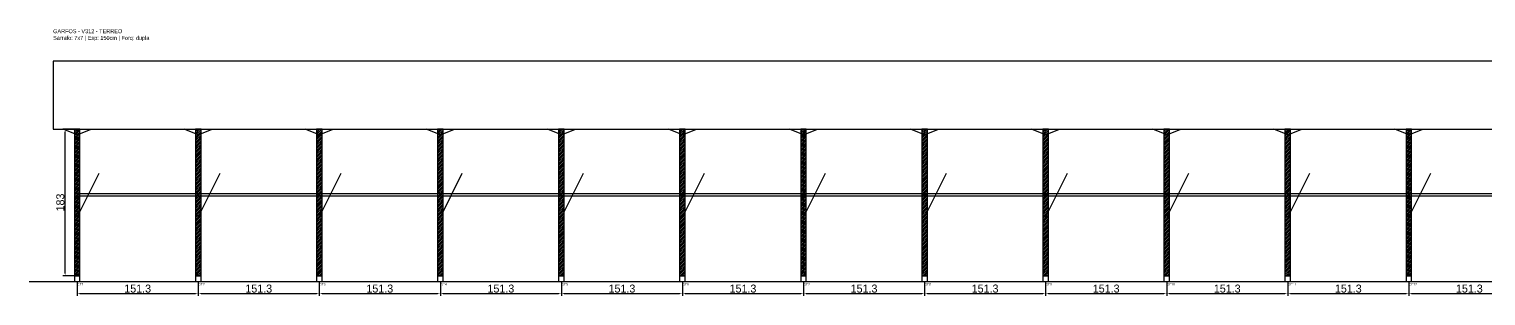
# Model space of a CAD drawing. Header units: metres. Extents: x -30 to 3721, y -25 to 308.
# Drawn here: x -30 to 1790, y -25 to 308 of the extents above; entities that cross this region are included whole.
import ezdxf

# ---------------------------------------------------------------- set-up
doc = ezdxf.new("R2010")
doc.units = ezdxf.units.M
for name, color, linetype in [('BARRA_ANCORAGEM', 1, 'Continuous'), ('COTA', 241, 'Continuous'), ('GARFOS OK', 3, 'Continuous'), ('NOME DA VIGA', 6, 'Continuous'), ('SARR_7x7', 40, 'Continuous'), ('TIRAS REESCORAMENTO', 252, 'Continuous'), ('VIGAS', 3, 'Continuous')]:
    doc.layers.add(name, color=color, linetype=linetype)
doc.dimstyles.new('EZ DXF', dxfattribs={"dimtxt": 10, "dimasz": 3.5, "dimexe": 3, "dimexo": 1.5, "dimgap": 1, "dimtad": 1, "dimdec": 1, "dimdsep": 46, "dimcen": 2.5, "dimazin": 3, "dimtfac": 1, "dimtmove": 0, "dimatfit": 3})

msp = doc.modelspace()

# ---------------------------------------------------------------- hatches: boundary and pattern name
at = {"layer": 'COTA'}
h = msp.add_hatch(dxfattribs=at)
h.set_pattern_fill('ANSI31', scale=0.5)
h.paths.add_polyline_path([(26.5, 0), (33.5, 0), (33.5, 183), (26.5, 183)])
h = msp.add_hatch(dxfattribs=at)
h.set_pattern_fill('ANSI31', scale=0.5)
h.paths.add_polyline_path([(177.77, 0), (184.77, 0), (184.77, 183), (177.77, 183)])
h = msp.add_hatch(dxfattribs=at)
h.set_pattern_fill('ANSI31', scale=0.5)
h.paths.add_polyline_path([(329.05, 0), (336.05, 0), (336.05, 183), (329.05, 183)])
h = msp.add_hatch(dxfattribs=at)
h.set_pattern_fill('ANSI31', scale=0.5)
h.paths.add_polyline_path([(480.32, 0), (487.32, 0), (487.32, 183), (480.32, 183)])
h = msp.add_hatch(dxfattribs=at)
h.set_pattern_fill('ANSI31', scale=0.5)
h.paths.add_polyline_path([(631.59, 0), (638.59, 0), (638.59, 183), (631.59, 183)])
h = msp.add_hatch(dxfattribs=at)
h.set_pattern_fill('ANSI31', scale=0.5)
h.paths.add_polyline_path([(782.86, 0), (789.86, 0), (789.86, 183), (782.86, 183)])
h = msp.add_hatch(dxfattribs=at)
h.set_pattern_fill('ANSI31', scale=0.5)
h.paths.add_polyline_path([(934.14, 0), (941.14, 0), (941.14, 183), (934.14, 183)])
h = msp.add_hatch(dxfattribs=at)
h.set_pattern_fill('ANSI31', scale=0.5)
h.paths.add_polyline_path([(1085.41, 0), (1092.41, 0), (1092.41, 183), (1085.41, 183)])
h = msp.add_hatch(dxfattribs=at)
h.set_pattern_fill('ANSI31', scale=0.5)
h.paths.add_polyline_path([(1236.68, 0), (1243.68, 0), (1243.68, 183), (1236.68, 183)])
h = msp.add_hatch(dxfattribs=at)
h.set_pattern_fill('ANSI31', scale=0.5)
h.paths.add_polyline_path([(1387.96, 0), (1394.96, 0), (1394.96, 183), (1387.96, 183)])
h = msp.add_hatch(dxfattribs=at)
h.set_pattern_fill('ANSI31', scale=0.5)
h.paths.add_polyline_path([(1539.23, 0), (1546.23, 0), (1546.23, 183), (1539.23, 183)])
h = msp.add_hatch(dxfattribs=at)
h.set_pattern_fill('ANSI31', scale=0.5)
h.paths.add_polyline_path([(1690.5, 0), (1697.5, 0), (1697.5, 183), (1690.5, 183)])

# ---------------------------------------------------------------- linework, layer by layer
at = {"layer": 'BARRA_ANCORAGEM'}
for p, q in [((30, 73.2), (57.45, 128.1)), ((181.27, 73.2), (208.72, 128.1)), ((332.55, 73.2), (360, 128.1)), ((483.82, 73.2), (511.27, 128.1)), ((635.09, 73.2), (662.54, 128.1)), ((786.36, 73.2), (813.81, 128.1)), ((937.64, 73.2), (965.09, 128.1)), ((1088.91, 73.2), (1116.36, 128.1)), ((1240.18, 73.2), (1267.63, 128.1)), ((1391.46, 73.2), (1418.91, 128.1)), ((1542.73, 73.2), (1570.18, 128.1)), ((1694, 73.2), (1721.45, 128.1))]:
    msp.add_line(p, q, dxfattribs=at)
at = {"layer": 'GARFOS OK'}
for p, q in [((30, 176), (12.5, 183)), ((12.5, 183), (47.5, 183)), ((30, 176), (47.5, 183)), ((181.27, 176), (163.77, 183)), ((163.77, 183), (198.77, 183)), ((181.27, 176), (198.77, 183)), ((332.55, 176), (315.05, 183)), ((315.05, 183), (350.05, 183)), ((332.55, 176), (350.05, 183)), ((483.82, 176), (466.32, 183)), ((466.32, 183), (501.32, 183)), ((483.82, 176), (501.32, 183)), ((635.09, 176), (617.59, 183)), ((617.59, 183), (652.59, 183)), ((635.09, 176), (652.59, 183)), ((786.36, 176), (768.86, 183)), ((768.86, 183), (803.86, 183)), ((786.36, 176), (803.86, 183)), ((937.64, 176), (920.14, 183)), ((920.14, 183), (955.14, 183)), ((937.64, 176), (955.14, 183)), ((1088.91, 176), (1071.41, 183)), ((1071.41, 183), (1106.41, 183)), ((1088.91, 176), (1106.41, 183)), ((1240.18, 176), (1222.68, 183)), ((1222.68, 183), (1257.68, 183)), ((1240.18, 176), (1257.68, 183)), ((1391.46, 176), (1373.96, 183)), ((1373.96, 183), (1408.96, 183)), ((1391.46, 176), (1408.96, 183)), ((1542.73, 176), (1525.23, 183)), ((1525.23, 183), (1560.23, 183)), ((1542.73, 176), (1560.23, 183)), ((1694, 176), (1676.5, 183)), ((1676.5, 183), (1711.5, 183)), ((1694, 176), (1711.5, 183))]:
    msp.add_line(p, q, dxfattribs=at)
at = {"layer": 'GARFOS OK', "linetype": 'CONTINUOUS'}
msp.add_line((-30, -7), (3720.55, -7), dxfattribs=at)
at = {"layer": 'GARFOS OK'}
for points in [[(26.5, 0), (33.5, 0), (33.5, 183), (26.5, 183), (26.5, 0)], [(177.77, 0), (184.77, 0), (184.77, 183), (177.77, 183), (177.77, 0)], [(329.05, 0), (336.05, 0), (336.05, 183), (329.05, 183), (329.05, 0)], [(480.32, 0), (487.32, 0), (487.32, 183), (480.32, 183), (480.32, 0)], [(631.59, 0), (638.59, 0), (638.59, 183), (631.59, 183), (631.59, 0)], [(782.86, 0), (789.86, 0), (789.86, 183), (782.86, 183), (782.86, 0)], [(934.14, 0), (941.14, 0), (941.14, 183), (934.14, 183), (934.14, 0)], [(1085.41, 0), (1092.41, 0), (1092.41, 183), (1085.41, 183), (1085.41, 0)], [(1236.68, 0), (1243.68, 0), (1243.68, 183), (1236.68, 183), (1236.68, 0)], [(1387.96, 0), (1394.96, 0), (1394.96, 183), (1387.96, 183), (1387.96, 0)], [(1539.23, 0), (1546.23, 0), (1546.23, 183), (1539.23, 183), (1539.23, 0)], [(1690.5, 0), (1697.5, 0), (1697.5, 183), (1690.5, 183), (1690.5, 0)]]:
    msp.add_lwpolyline(points, dxfattribs=at)
at = {"layer": 'SARR_7x7'}
for points in [[(26.5, -7), (33.5, -7), (33.5, 0), (26.5, 0), (26.5, -7)], [(177.77, -7), (184.77, -7), (184.77, 0), (177.77, 0), (177.77, -7)], [(329.05, -7), (336.05, -7), (336.05, 0), (329.05, 0), (329.05, -7)], [(480.32, -7), (487.32, -7), (487.32, 0), (480.32, 0), (480.32, -7)], [(631.59, -7), (638.59, -7), (638.59, 0), (631.59, 0), (631.59, -7)], [(782.86, -7), (789.86, -7), (789.86, 0), (782.86, 0), (782.86, -7)], [(934.14, -7), (941.14, -7), (941.14, 0), (934.14, 0), (934.14, -7)], [(1085.41, -7), (1092.41, -7), (1092.41, 0), (1085.41, 0), (1085.41, -7)], [(1236.68, -7), (1243.68, -7), (1243.68, 0), (1236.68, 0), (1236.68, -7)], [(1387.96, -7), (1394.96, -7), (1394.96, 0), (1387.96, 0), (1387.96, -7)], [(1539.23, -7), (1546.23, -7), (1546.23, 0), (1539.23, 0), (1539.23, -7)], [(1690.5, -7), (1697.5, -7), (1697.5, 0), (1690.5, 0), (1690.5, -7)]]:
    msp.add_lwpolyline(points, dxfattribs=at)
at = {"layer": 'TIRAS REESCORAMENTO'}
for points in [[(30, 100), (181.27, 100), (181.27, 102.5), (30, 102.5), (30, 100)], [(181.27, 100), (332.55, 100), (332.55, 102.5), (181.27, 102.5), (181.27, 100)], [(332.55, 100), (483.82, 100), (483.82, 102.5), (332.55, 102.5), (332.55, 100)], [(483.82, 100), (635.09, 100), (635.09, 102.5), (483.82, 102.5), (483.82, 100)], [(635.09, 100), (786.36, 100), (786.36, 102.5), (635.09, 102.5), (635.09, 100)], [(786.36, 100), (937.64, 100), (937.64, 102.5), (786.36, 102.5), (786.36, 100)], [(937.64, 100), (1088.91, 100), (1088.91, 102.5), (937.64, 102.5), (937.64, 100)], [(1088.91, 100), (1240.18, 100), (1240.18, 102.5), (1088.91, 102.5), (1088.91, 100)], [(1240.18, 100), (1391.46, 100), (1391.46, 102.5), (1240.18, 102.5), (1240.18, 100)], [(1391.46, 100), (1542.73, 100), (1542.73, 102.5), (1391.46, 102.5), (1391.46, 100)], [(1542.73, 100), (1694, 100), (1694, 102.5), (1542.73, 102.5), (1542.73, 100)], [(1694, 100), (1845.27, 100), (1845.27, 102.5), (1694, 102.5), (1694, 100)]]:
    msp.add_lwpolyline(points, dxfattribs=at)
at = {"layer": 'VIGAS'}
msp.add_lwpolyline([(0, 183), (3690.55, 183), (3690.55, 268), (0, 268), (0, 183)], dxfattribs=at)

# ---------------------------------------------------------------- texts
at = {"layer": 'NOME DA VIGA'}
for s, p in [('GF1', (30, -12)), ('GF2', (181.27, -12)), ('GF3', (332.55, -12)), ('GF4', (483.82, -12)), ('GF5', (635.09, -12)), ('GF6', (786.36, -12)), ('GF7', (937.64, -12)), ('GF8', (1088.91, -12)), ('GF9', (1240.18, -12)), ('GF10', (1391.46, -12)), ('GF11', (1542.73, -12)), ('GF12', (1694, -12))]:
    msp.add_text(s, height=3, dxfattribs=at).set_placement(p)
at = {"layer": 'NOME DA VIGA', "insert": (0, 293), "char_height": 5, "attachment_point": 7}
msp.add_mtext('GARFOS - V312 - TERREO\\PSarrafo: 7x7 | Esp: 150cm | Forq: dupla', dxfattribs=at)

# ---------------------------------------------------------------- dimensions: what is measured, and where the dimension line sits
at = {"layer": 'COTA'}
msp.add_linear_dim(base=(15, 0), p1=(30, 0), p2=(30, 183), angle=90, dimstyle='EZ DXF', dxfattribs=at).render()
for base, p1, p2 in [((30, -22), (30, -7), (181.27, -7)), ((181.27, -22), (181.27, -7), (332.55, -7)), ((332.55, -22), (332.55, -7), (483.82, -7)), ((483.82, -22), (483.82, -7), (635.09, -7)), ((635.09, -22), (635.09, -7), (786.36, -7)), ((786.36, -22), (786.36, -7), (937.64, -7)), ((937.64, -22), (937.64, -7), (1088.91, -7)), ((1088.91, -22), (1088.91, -7), (1240.18, -7)), ((1240.18, -22), (1240.18, -7), (1391.46, -7)), ((1391.46, -22), (1391.46, -7), (1542.73, -7)), ((1542.73, -22), (1542.73, -7), (1694, -7)), ((1694, -22), (1694, -7), (1845.27, -7))]:
    msp.add_linear_dim(base=base, p1=p1, p2=p2, dimstyle='EZ DXF', dxfattribs=at).render()

doc.saveas('drawing.dxf')
